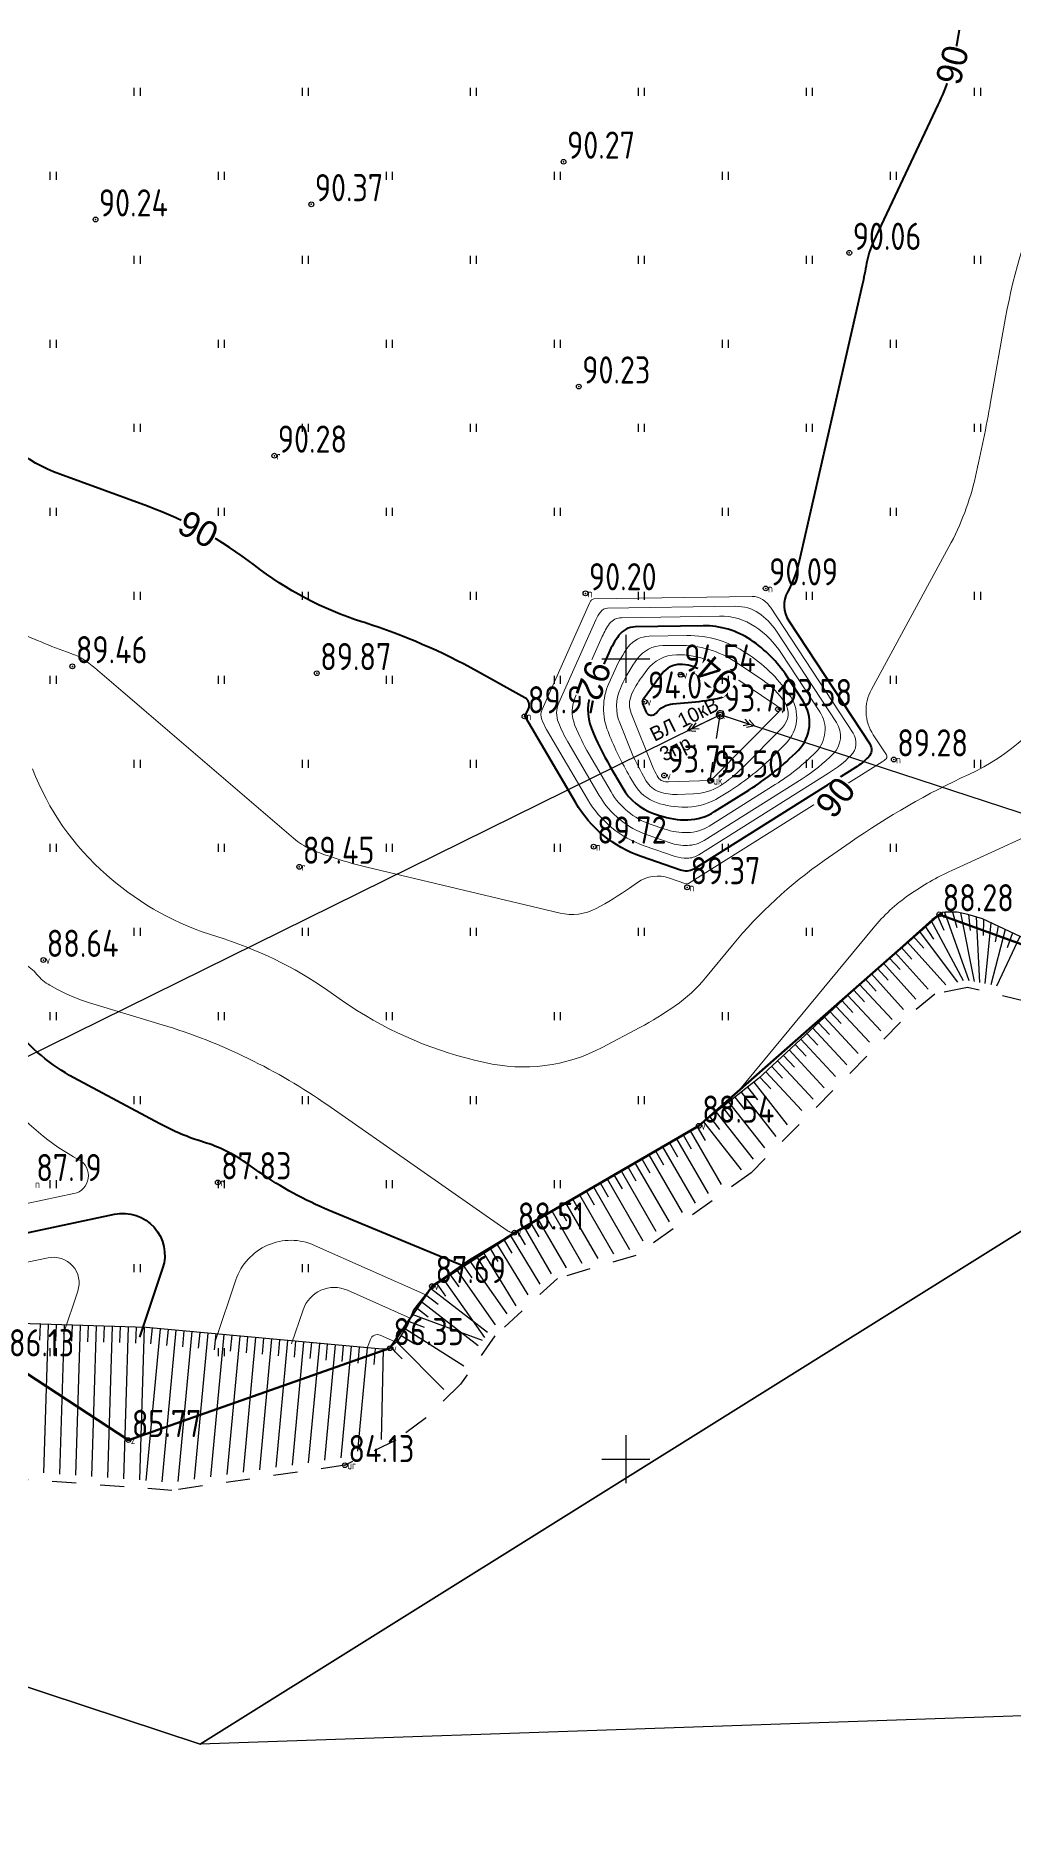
# Model space of a CAD drawing. Header units: metres. Extents: x 2284092 to 2335310, y 454860 to 483236.
# Drawn here: x 2284813.1 to 2284874.2, y 455177.8 to 455289 of the extents above; entities that cross this region are included whole.
import ezdxf

# ---------------------------------------------------------------- set-up
doc = ezdxf.new("R2010")
doc.units = ezdxf.units.M
doc.header["$PDMODE"] = 32
doc.header["$PDSIZE"] = 0.3
doc.linetypes.add('ЛИНИЯ_1.5-1.5', pattern=[3, 1.5, -1.5])
doc.linetypes.add('ЛЭП ВН', pattern=[0.002, 0.001, 0.001])
for name, color, linetype in [('-_линия', 7, 'Continuous'), ('0 @ 0.5', 7, 'Continuous'), ('b', 7, 'Continuous'), ('Eg.14_Ограждения', 7, 'Continuous'), ('Eg.14_Ограждения1', 7, 'Continuous'), ('INHABITED', 14, 'Continuous'), ('MUNICIPAL', 14, 'Continuous'), ('P', 94, 'Continuous'), ('Pr', 7, 'Continuous'), ('T', 7, 'Continuous'), ('КОД', 7, 'Continuous')]:
    doc.layers.add(name, color=color, linetype=linetype)
doc.styles.add('pragmai.shx2', font='pragmai.shx', dxfattribs={"height": 1.6})
doc.styles.get("Standard").update_dxf_attribs({"font": 'eskdu.shx'})
doc.styles.add('Рубленый (Р-131)', font='p131.ttf')
doc.linetypes.add('ЛИНИЯ_СВЯЗИ', pattern='A,4.5,[133,ltypeshp.shx,S=0.2,R=0,X=-0.2,Y=0],1e-05,[133,ltypeshp.shx,S=0.15,R=0,X=-0.15,Y=0],1e-05,[133,ltypeshp.shx,S=0.1,R=0,X=-0.1,Y=0],1e-05,[133,ltypeshp.shx,S=0.05,R=0,X=-0.05,Y=0],4.5,-2', length=11.00003)

# ---------------------------------------------------------------- blocks, each defined once
blk = doc.blocks.new('Нога жб')
at = {"color": 0, "linetype": 'Continuous', "flags": 128}
blk.add_lwpolyline([(0.3, 0), (0.29, 0.08), (0.26, 0.15), (0.21, 0.21), (0.15, 0.26), (0.08, 0.29), (0, 0.3), (-0.08, 0.29), (-0.15, 0.26), (-0.21, 0.21), (-0.26, 0.15), (-0.29, 0.08), (-0.3, 0), (-0.29, -0.08), (-0.26, -0.15), (-0.21, -0.21), (-0.15, -0.26), (-0.08, -0.29), (0, -0.3), (0.08, -0.29), (0.15, -0.26), (0.21, -0.21), (0.26, -0.15), (0.29, -0.08)], close=True, dxfattribs=at)
at = {"color": 0, "linetype": 'Continuous'}
blk.add_circle((0, 0), 0.03, dxfattribs=at)
blk = doc.blocks.new('Столб ЖБ')
at = {"color": 0, "linetype": 'Continuous', "flags": 128}
blk.add_lwpolyline([(0.5, 0), (0.48, 0.13), (0.43, 0.25), (0.35, 0.35), (0.25, 0.43), (0.13, 0.48), (0, 0.5), (-0.13, 0.48), (-0.25, 0.43), (-0.35, 0.35), (-0.43, 0.25), (-0.48, 0.13), (-0.5, 0), (-0.48, -0.13), (-0.43, -0.25), (-0.35, -0.35), (-0.25, -0.43), (-0.13, -0.48), (0, -0.5), (0.13, -0.48), (0.25, -0.43), (0.35, -0.35), (0.43, -0.25), (0.48, -0.13)], close=True, dxfattribs=at)
at = {"color": 0, "linetype": 'Continuous'}
blk.add_circle((0, 0), 0.05, dxfattribs=at)
blk = doc.blocks.new('ЛЭП ВН')
at = {"color": 0, "linetype": 'Continuous'}
for p, q in [((0, 4.5), (-0.5, 3.63)), ((0, 0.5), (0, 4.5)), ((0, 4.5), (0.5, 3.63)), ((0, 3.9), (-0.43, 3.15)), ((0, 3.9), (0.43, 3.15))]:
    blk.add_line(p, q, dxfattribs=at)
blk = doc.blocks.new('Крест сетки')
at = {"color": 72, "linetype": 'Continuous'}
for p, q in [((0, 3), (0, -3)), ((-3, 0), (3, 0))]:
    blk.add_line(p, q, dxfattribs=at)
blk = doc.blocks.new('Штриховка Луговая растительность')
at = {"color": 3, "linetype": 'Continuous'}
for p, q in [((-0.4, 1), (-0.4, 0)), ((0.4, 0), (0.4, 1))]:
    blk.add_line(p, q, dxfattribs=at)

msp = doc.modelspace()

# ---------------------------------------------------------------- linework, layer by layer
at = {"linetype": 'ЛЭП ВН'}
msp.add_line((2284855.9, 455246.52, 93.71), (2284794.01, 455215.96, 92.48), dxfattribs=at)
at = {"linetype": 'Continuous'}
for p, q in [((2284868.69, 455233.33), (2284869.23, 455232.49)), ((2284869.06, 455233.67), (2284871.07, 455229.91)), ((2284869.47, 455233.96), (2284869.87, 455233.05)), ((2284869.92, 455234.17), (2284871.42, 455229.9)), ((2284870.42, 455234.18), (2284870.68, 455233.22)), ((2284870.91, 455234.13), (2284871.76, 455229.85)), ((2284871.4, 455234.03), (2284871.52, 455233.03)), ((2284871.88, 455233.88), (2284872.1, 455229.79)), ((2284872.35, 455233.73), (2284872.33, 455232.73)), ((2284872.8, 455233.51), (2284872.44, 455229.72)), ((2284873.26, 455233.3), (2284873.08, 455232.32)), ((2284867.58, 455232.33), (2284870, 455229.64)), ((2284867.95, 455232.67), (2284868.62, 455231.92)), ((2284868.32, 455233), (2284870.73, 455229.81)), ((2284873.71, 455233.09), (2284872.8, 455229.64)), ((2284874.62, 455232.66), (2284873.15, 455229.55)), ((2284874.16, 455232.88), (2284873.82, 455231.94)), ((2284866.09, 455230.99), (2284868.12, 455228.74)), ((2284866.46, 455231.33), (2284867.13, 455230.59)), ((2284866.83, 455231.66), (2284868.89, 455229.37)), ((2284867.2, 455232), (2284867.87, 455231.25)), ((2284864.97, 455229.99), (2284865.64, 455229.25)), ((2284865.35, 455230.33), (2284867.35, 455228.1)), ((2284865.72, 455230.66), (2284866.39, 455229.92)), ((2284863.87, 455228.97), (2284865.93, 455226.76)), ((2284864.24, 455229.31), (2284864.92, 455228.58)), ((2284864.6, 455229.66), (2284866.63, 455227.47)), ((2284862.77, 455227.95), (2284863.46, 455227.22)), ((2284863.14, 455228.29), (2284865.22, 455226.05)), ((2284863.51, 455228.63), (2284864.19, 455227.9)), ((2284861.31, 455226.59), (2284861.99, 455225.86)), ((2284861.68, 455226.93), (2284863.81, 455224.63)), ((2284862.04, 455227.27), (2284862.72, 455226.54)), ((2284862.41, 455227.61), (2284864.52, 455225.34)), ((2284860.21, 455225.57), (2284862.4, 455223.21)), ((2284860.58, 455225.91), (2284861.26, 455225.18)), ((2284860.94, 455226.25), (2284863.11, 455223.92)), ((2284859.11, 455224.55), (2284859.79, 455223.81)), ((2284859.48, 455224.89), (2284861.7, 455222.5)), ((2284859.85, 455225.23), (2284860.53, 455224.5)), ((2284857.6, 455223.24), (2284858.22, 455222.45)), ((2284858, 455223.55), (2284860.09, 455220.89)), ((2284858.38, 455223.87), (2284859.06, 455223.13)), ((2284858.75, 455224.21), (2284860.99, 455221.79)), ((2284856.42, 455222.31), (2284858.67, 455219.46)), ((2284856.82, 455222.62), (2284857.44, 455221.83)), ((2284857.21, 455222.93), (2284859.38, 455220.17)), ((2284854.85, 455221.07), (2284857.21, 455218.07)), ((2284855.25, 455221.38), (2284855.86, 455220.6)), ((2284855.64, 455221.69), (2284857.96, 455218.74)), ((2284856.03, 455222), (2284856.65, 455221.22)), ((2284853.16, 455220.02), (2284855.15, 455216.59)), ((2284853.59, 455220.27), (2284854.09, 455219.4)), ((2284854.02, 455220.52), (2284855.96, 455217.17)), ((2284854.46, 455220.77), (2284854.96, 455219.91)), ((2284850.99, 455218.77), (2284851.5, 455217.9)), ((2284851.43, 455219.02), (2284853.51, 455215.41)), ((2284851.86, 455219.27), (2284852.36, 455218.4)), ((2284852.29, 455219.52), (2284854.33, 455216)), ((2284852.72, 455219.77), (2284853.23, 455218.9)), ((2284849.26, 455217.76), (2284849.77, 455216.9)), ((2284849.7, 455218.01), (2284851.88, 455214.24)), ((2284850.13, 455218.26), (2284850.63, 455217.4)), ((2284850.56, 455218.51), (2284852.7, 455214.83)), ((2284847.53, 455216.76), (2284848.03, 455215.89)), ((2284847.97, 455217.01), (2284850.22, 455213.11)), ((2284848.4, 455217.26), (2284848.9, 455216.4)), ((2284848.83, 455217.51), (2284851.07, 455213.65)), ((2284845.37, 455215.51), (2284847.26, 455212.25)), ((2284845.8, 455215.76), (2284846.3, 455214.89)), ((2284846.24, 455216.01), (2284848.25, 455212.54)), ((2284846.67, 455216.26), (2284847.17, 455215.39)), ((2284847.1, 455216.51), (2284849.24, 455212.83)), ((2284843.64, 455214.5), (2284845.33, 455211.58)), ((2284844.07, 455214.75), (2284844.57, 455213.89)), ((2284844.51, 455215), (2284846.27, 455211.96)), ((2284844.94, 455215.26), (2284845.44, 455214.39)), ((2284841.49, 455213.22), (2284842.01, 455212.36)), ((2284841.92, 455213.48), (2284843.87, 455210.26)), ((2284842.35, 455213.74), (2284842.87, 455212.88)), ((2284842.78, 455214), (2284844.63, 455210.94)), ((2284843.21, 455214.25), (2284843.71, 455213.39)), ((2284839.8, 455212.16), (2284840.38, 455211.34)), ((2284840.21, 455212.44), (2284842.57, 455209.07)), ((2284840.64, 455212.7), (2284841.16, 455211.85)), ((2284841.07, 455212.96), (2284843.12, 455209.57)), ((2284838.16, 455211.01), (2284838.74, 455210.19)), ((2284838.57, 455211.29), (2284841.16, 455207.6)), ((2284838.98, 455211.58), (2284839.56, 455210.76)), ((2284839.39, 455211.87), (2284841.83, 455208.39)), ((2284837.18, 455209.89), (2284840.78, 455207.11)), ((2284837.48, 455210.29), (2284838.27, 455209.68)), ((2284837.79, 455210.69), (2284841.36, 455207.93)), ((2284836.64, 455209.06), (2284841.02, 455207.43)), ((2284836.87, 455209.5), (2284837.66, 455208.89)), ((2284813.4, 455208.43), (2284813.37, 455207.43)), ((2284813.9, 455208.42), (2284813.62, 455199.14)), ((2284814.4, 455208.4), (2284814.37, 455207.4)), ((2284814.9, 455208.39), (2284814.62, 455199.07)), ((2284815.4, 455208.37), (2284815.37, 455207.37)), ((2284815.9, 455208.36), (2284815.62, 455198.99)), ((2284816.4, 455208.34), (2284816.37, 455207.34)), ((2284816.9, 455208.33), (2284816.62, 455198.92)), ((2284817.4, 455208.31), (2284817.37, 455207.31)), ((2284817.9, 455208.3), (2284817.62, 455198.85)), ((2284818.4, 455208.28), (2284818.37, 455207.28)), ((2284818.9, 455208.27), (2284818.61, 455198.77)), ((2284819.4, 455208.25), (2284819.37, 455207.25)), ((2284819.9, 455208.24), (2284819.61, 455198.7)), ((2284820.9, 455208.15), (2284820.02, 455198.67)), ((2284820.4, 455208.2), (2284820.31, 455207.2)), ((2284821.89, 455208.06), (2284821.02, 455198.59)), ((2284821.4, 455208.11), (2284821.3, 455207.11)), ((2284822.89, 455207.97), (2284822.02, 455198.6)), ((2284822.39, 455208.01), (2284822.3, 455207.02)), ((2284823.89, 455207.88), (2284823.04, 455198.74)), ((2284823.39, 455207.92), (2284823.29, 455206.93)), ((2284824.88, 455207.78), (2284824.06, 455198.89)), ((2284824.38, 455207.83), (2284824.29, 455206.83)), ((2284825.88, 455207.69), (2284825.07, 455199.04)), ((2284825.38, 455207.74), (2284825.29, 455206.74)), ((2284826.37, 455207.65), (2284826.28, 455206.65)), ((2284835.96, 455207.73), (2284836.81, 455207.2)), ((2284836.23, 455208.15), (2284839.88, 455205.84)), ((2284836.46, 455208.6), (2284837.4, 455208.25)), ((2284826.87, 455207.6), (2284826.09, 455199.19)), ((2284827.87, 455207.51), (2284827.11, 455199.34)), ((2284827.37, 455207.55), (2284827.28, 455206.56)), ((2284828.86, 455207.41), (2284828.13, 455199.49)), ((2284828.37, 455207.46), (2284828.27, 455206.46)), ((2284829.86, 455207.32), (2284829.15, 455199.63)), ((2284829.36, 455207.37), (2284829.27, 455206.37)), ((2284830.86, 455207.23), (2284830.16, 455199.78)), ((2284830.36, 455207.28), (2284830.26, 455206.28)), ((2284831.85, 455207.14), (2284831.18, 455199.93)), ((2284831.35, 455207.18), (2284831.26, 455206.19)), ((2284832.85, 455207.05), (2284832.2, 455200.08)), ((2284832.35, 455207.09), (2284832.26, 455206.1)), ((2284833.84, 455206.95), (2284833.24, 455200.49)), ((2284833.34, 455207), (2284833.25, 455206)), ((2284834.34, 455206.91), (2284834.25, 455205.91)), ((2284834.84, 455206.88), (2284834.71, 455201.23)), ((2284835.31, 455206.98), (2284836.02, 455206.27)), ((2284835.67, 455207.33), (2284838.62, 455204.36))]:
    msp.add_line(p, q, dxfattribs=at)
at = {"linetype": 'ЛИНИЯ_1.5-1.5', "elevation": 93.71}
msp.add_lwpolyline([(2284855.88, 455246.52), (2284855.24, 455242.39)], dxfattribs=at)
at = {"linetype": 'Continuous'}
msp.add_lwpolyline([(2284875.34, 455232.33), (2284872.28, 455233.76), (2284871.37, 455234.03), (2284870.71, 455234.18), (2284870.27, 455234.18), (2284869.98, 455234.18), (2284869.79, 455234.15), (2284869.58, 455234.04), (2284869.13, 455233.73), (2284864.73, 455229.77), (2284858.29, 455223.78), (2284854.51, 455220.8), (2284843.04, 455214.15), (2284840.23, 455212.45), (2284837.89, 455210.81), (2284836.73, 455209.32), (2284836.39, 455208.41), (2284835.78, 455207.44), (2284835.26, 455206.93), (2284834.95, 455206.88), (2284834.55, 455206.89), (2284820.04, 455208.23), (2284809.48, 455208.55)], dxfattribs=at)
at = {"color": 5, "linetype": 'ЛИНИЯ_1.5-1.5'}
msp.add_lwpolyline([(2284875, 455228.6), (2284871.35, 455229.48), (2284869.3, 455229.06), (2284867.17, 455227.3), (2284857.83, 455217.9), (2284850.63, 455212.73), (2284845.74, 455211.29), (2284841.82, 455207.71), (2284839.67, 455204.68), (2284837.47, 455202.53), (2284835.62, 455201.18), (2284832.45, 455199.62), (2284821.64, 455198.05), (2284805.56, 455199.23)], dxfattribs=at)
at = {"layer": 'Eg.14_Ограждения', "color": 42, "linetype": 'Continuous', "lineweight": 15, "ltscale": 0.5, "flags": 128}
for points, elevation in [([(2284993.12, 455527.16, 0), (2284998.27, 455531.3)], 85), ([(2285181.37, 455628.72, 0), (2285184.82, 455627.52)], 89.5), ([(2284773.48, 455375.5, 0), (2284774.12, 455375.55)], 86.5), ([(2284876.41, 455279.77, 0.066375), (2284873.73, 455271.34), (2284872.79, 455266.04, -0.01227), (2284871.85, 455261.4), (2284871.85, 455261.4, -0.068517), (2284870.19, 455257.01), (2284865.34, 455248.09, 0.276586), (2284865.46, 455245.26), (2284866.28, 455244.02, -0.354012), (2284866.26, 455243.77), (2284866.26, 455243.77, -0.057628), (2284866.01, 455243.57), (2284853.91, 455235.97, -0.13288), (2284853.83, 455235.94), (2284853.83, 455235.94, -0.091739), (2284853.74, 455235.95), (2284852.72, 455236.31, 0.240793), (2284850.73, 455236.03), (2284850.23, 455235.68, -0.031038), (2284848.15, 455234.41), (2284848.15, 455234.41, -0.182295), (2284845.89, 455234.12), (2284833.82, 455236.99, -0.020364), (2284831.85, 455237.55), (2284831.48, 455237.67, -0.027517), (2284830.3, 455238.12), (2284830.3, 455238.12, -0.070989), (2284829.24, 455238.8), (2284817.13, 455249.18, 0.01249), (2284816.36, 455249.81), (2284816.36, 455249.81, 0.077209), (2284815.5, 455250.28), (2284815.05, 455250.44, -0.012437), (2284813.24, 455251.16), (2284802.63, 455255.64, -0.019104)], 89.5), ([(2284877.51, 455248.29, -0.153823), (2284871.44, 455242.79), (2284871.44, 455242.79, 0.044877), (2284864.02, 455238.54), (2284862.4, 455237.41, 0.067823), (2284856.66, 455232.12), (2284854.98, 455230.08, -0.067339), (2284853.09, 455228.33), (2284853.09, 455228.33, -0.031039), (2284850.87, 455226.97), (2284848.52, 455225.73, -0.182294), (2284841.19, 455224.79), (2284840.55, 455224.94, -0.094264), (2284832.29, 455228.64), (2284831.38, 455229.28, 0.078873), (2284824.45, 455232.65), (2284824.45, 455232.65, -0.104736), (2284817.76, 455236.33), (2284817.56, 455236.51, -0.126047), (2284812.94, 455243.14)], 89), ([(2284857.11, 455223.07), (2284865.45, 455233.18, -0.067823), (2284867.7, 455235.26), (2284867.7, 455235.26, -0.044877), (2284870.36, 455236.78), (2284877.63, 455240.12, -0.007887), (2284883.68, 455242.78), (2284885.53, 455243.56, -0.138336), (2284888.01, 455243.87), (2284888.01, 455243.87, 0.109032), (2284890.53, 455244.04), (2284904.38, 455248.07, -0.117324), (2284906.42, 455248.17), (2284906.42, 455248.17, -0.179848), (2284908.11, 455247.16), (2284914.57, 455239.1)], 88.5), ([(2284790.59, 455211.12), (2284781.31, 455218.04, -0.143886), (2284780.06, 455219.7), (2284780.06, 455219.7, -0.177547), (2284780.04, 455221.74), (2284781.78, 455226.6, -0.102004), (2284783.17, 455228.87), (2284783.17, 455228.87, -0.105977), (2284785.35, 455230.39), (2284790.49, 455232.55, -0.190494), (2284792.31, 455232.59), (2284792.31, 455232.59, -0.022492), (2284794.1, 455231.83), (2284801.66, 455228.22, -0.15644), (2284807.51, 455222.71), (2284808.73, 455220.5, -0.185898), (2284809.17, 455217.37), (2284809.17, 455217.37, 0.093535), (2284809.02, 455214.04), (2284809.07, 455213.67, 0.433715), (2284811.39, 455212.05), (2284813.9, 455212.58, -0.579868), (2284815.76, 455210.5), (2284814.87, 455207.83)], 88.5), ([(2284842.96, 455214.1), (2284842.83, 455214.16, -0.053858), (2284842.59, 455214.29), (2284831.39, 455222.11, 0.078873), (2284821.04, 455227.14), (2284816.5, 455228.51, -0.049832), (2284814.5, 455229.35), (2284814.02, 455229.61, -0.102822), (2284813.21, 455230.29), (2284813.21, 455230.29, 0.109938), (2284812.39, 455230.95)], 88.5), ([(2284812.58, 455215.97), (2284815.52, 455216.59, 0.698488), (2284815.83, 455218.71), (2284815.83, 455218.71, -0.102822), (2284811.17, 455222.62)], 87.5), ([(2284837.51, 455210.26), (2284830.55, 455213.36, 0.442935), (2284825.64, 455211.2), (2284824.37, 455207.41)], 87.5), ([(2284836.53, 455208.8), (2284832.61, 455210.55, 0.442936), (2284829.84, 455209.33), (2284829.12, 455207.2)], 87), ([(2284835.55, 455207.35), (2284834.66, 455207.74, 0.442935), (2284834.04, 455207.47), (2284833.87, 455206.99)], 86.5)]:
    msp.add_lwpolyline(points, format="xyb", dxfattribs=dict(at, elevation=elevation))
at = {"layer": 'Eg.14_Ограждения', "color": 42, "linetype": 'Continuous', "lineweight": 40, "ltscale": 0.5, "flags": 128}
for points, elevation in [([(2285149.03, 455344.01, 0), (2285143.48, 455347.36)], 92), ([(2285173.89, 455628.54, 0), (2285177.8, 455627.17)], 90), ([(2284765.29, 455326.01, -0.000001), (2284763.78, 455328.74)], 86), ([(2284870.82, 455289.29), (2284870.61, 455288.11, -0.066329), (2284869.5, 455284.62), (2284865.46, 455276.05, 0.066375), (2284865.04, 455274.73), (2284865.04, 455274.73, -0.012271), (2284864.77, 455273.36), (2284860.83, 455256.12, -0.068518), (2284860.1, 455254.18), (2284860.1, 455254.18, 0.276587), (2284860.18, 455252.39), (2284865.24, 455244.69, -0.354007), (2284865.16, 455243.87), (2284865.16, 455243.87, -0.057633), (2284864.34, 455243.21), (2284854.24, 455236.87, -0.132871), (2284853.84, 455236.74), (2284853.84, 455236.74, -0.091747), (2284853.41, 455236.81), (2284850.95, 455237.66, -0.178975), (2284846.87, 455241.01), (2284843.74, 455246.37, -0.036442), (2284843.72, 455246.4), (2284843.72, 455246.4, -0.20349), (2284843.72, 455246.44), (2284843.92, 455246.88, 0.38872), (2284843.68, 455247.58), (2284840.74, 455249.21, 0.049545), (2284833.68, 455252.27), (2284833.51, 455252.32, -0.087497), (2284826.79, 455255.86), (2284826.79, 455255.86, 0.077208), (2284820.12, 455259.54), (2284814.63, 455261.54, -0.173697), (2284809.62, 455265.71)], 90), ([(2284787.63, 455213.06), (2284780.32, 455218.51, -0.143886), (2284779.33, 455219.82), (2284779.33, 455219.82, -0.177547), (2284779.32, 455221.43), (2284781.64, 455227.89, -0.102004), (2284782.6, 455229.47), (2284782.6, 455229.47, -0.105978), (2284784.12, 455230.53), (2284790.93, 455233.39, -0.190493), (2284791.94, 455233.41), (2284791.94, 455233.41, -0.022493), (2284792.94, 455232.99), (2284801.96, 455228.69, -0.15644), (2284808.55, 455222.48), (2284810.35, 455219.24, -0.185898), (2284810.61, 455217.3), (2284810.61, 455217.3, 0.093536), (2284810.52, 455215.24), (2284810.56, 455215.01, 0.433715), (2284811.99, 455214.01), (2284818.05, 455215.3, -0.579868), (2284821.06, 455211.93), (2284819.62, 455207.62)], 88), ([(2284839.82, 455212.07), (2284831.47, 455215.54, -0.05385), (2284827.1, 455217.94), (2284826.27, 455218.52, 0.078872), (2284823.62, 455219.81), (2284823.62, 455219.81, -0.049831), (2284820.88, 455220.95), (2284815.52, 455223.83, -0.102822), (2284811.77, 455226.98)], 88)]:
    msp.add_lwpolyline(points, format="xyb", dxfattribs=dict(at, elevation=elevation))
at = {"layer": 'Eg.14_Ограждения', "color": 42, "linetype": 'Continuous', "lineweight": 15, "ltscale": 0.5, "flags": 128}
for points, elevation in [([(2284864.06, 455243.97, 0.354004), (2284864.2, 455245.36), (2284859.03, 455253.23, 0.099601), (2284858.54, 455253.72), (2284858.54, 455253.72, 0.153236), (2284857.9, 455253.91), (2284848, 455253.75, 0.233735), (2284847.83, 455253.66), (2284847.83, 455253.66, 0.054236), (2284847.73, 455253.48), (2284844.77, 455246.84, 0.203468), (2284844.75, 455246.21), (2284844.75, 455246.21, 0.036465), (2284845.05, 455245.6), (2284847.6, 455241.24, 0.178975), (2284851.15, 455238.33), (2284853.09, 455237.66, 0.091738), (2284853.84, 455237.55), (2284853.84, 455237.55, 0.13288), (2284854.56, 455237.76), (2284862.67, 455242.86, 0.057636), (2284864.06, 455243.97)], 90.5), ([(2284862.96, 455244.08, 0.354005), (2284863.16, 455246.03), (2284859.37, 455251.79, 0.099599), (2284858.3, 455252.87), (2284858.3, 455252.87, 0.153237), (2284856.88, 455253.29), (2284848.86, 455253.17, 0.233741), (2284848.41, 455252.93), (2284848.41, 455252.93, 0.05423), (2284848.13, 455252.45), (2284845.81, 455247.25, 0.203469), (2284845.79, 455246.03), (2284845.79, 455246.03, 0.036464), (2284846.37, 455244.83), (2284848.34, 455241.47, 0.178975), (2284851.34, 455239.01), (2284852.76, 455238.51, 0.091738), (2284853.85, 455238.35), (2284853.85, 455238.35, 0.13288), (2284854.89, 455238.66), (2284861.01, 455242.51, 0.057634), (2284862.96, 455244.08)], 91), ([(2284861.87, 455244.18, 0.354005), (2284862.12, 455246.7), (2284859.72, 455250.35, 0.099597), (2284858.06, 455252.03), (2284858.06, 455252.03, 0.15324), (2284855.86, 455252.68), (2284849.73, 455252.58, 0.233746), (2284848.99, 455252.21), (2284848.99, 455252.21, 0.054225), (2284848.53, 455251.41), (2284846.85, 455247.66, 0.203468), (2284846.82, 455245.84), (2284846.82, 455245.84, 0.036466), (2284847.69, 455244.07), (2284849.08, 455241.69, 0.178974), (2284851.53, 455239.68), (2284852.43, 455239.37, 0.091742), (2284853.86, 455239.15), (2284853.86, 455239.15, 0.132877), (2284855.21, 455239.56), (2284859.34, 455242.16, 0.057635), (2284861.87, 455244.18)], 91.5), ([(2284860.01, 455244.74, 0.354004), (2284860.3, 455247.63), (2284860.3, 455247.63, 0.099598), (2284857.72, 455250.24), (2284857.57, 455250.34, 0.153238), (2284853.81, 455251.46), (2284851.45, 455251.42, 0.233743), (2284850.15, 455250.75), (2284850.15, 455250.75, 0.054228), (2284849.33, 455249.35), (2284848.94, 455248.47, 0.203467), (2284848.89, 455245.46), (2284848.93, 455245.34, 0.036467), (2284850.26, 455242.64), (2284850.55, 455242.15, 0.178974), (2284851.91, 455241.03), (2284851.91, 455241.03, 0.091738), (2284853.74, 455240.75), (2284853.87, 455240.75, 0.13288), (2284855.86, 455241.36), (2284856.48, 455241.75, 0.057635), (2284859.28, 455244)], 92.5), ([(2284859.78, 455245.72, 0.354005), (2284859.94, 455247.28), (2284859.94, 455247.28, 0.099598), (2284858.55, 455248.68), (2284856.91, 455249.78, 0.153239), (2284853.3, 455250.85), (2284852.31, 455250.84, 0.233743), (2284850.73, 455250.02), (2284850.73, 455250.02, 0.054228), (2284849.73, 455248.32), (2284849.66, 455248.16, 0.203467), (2284849.62, 455246), (2284850.31, 455244.29, 0.036467), (2284851.11, 455242.67), (2284851.28, 455242.37, 0.178975), (2284852.1, 455241.7), (2284852.1, 455241.7, 0.091739), (2284853.2, 455241.54), (2284854.23, 455241.57, 0.132879), (2284855.89, 455242.08), (2284855.89, 455242.08, 0.057634), (2284857.29, 455243.2)], 93), ([(2284851.96, 455242.7, -0.036468), (2284851.69, 455243.24), (2284850.33, 455246.61, -0.203466), (2284850.36, 455247.78), (2284850.36, 455247.78, -0.054229), (2284850.99, 455248.86), (2284851.31, 455249.3, -0.233745), (2284853.17, 455250.26), (2284853.34, 455250.26, -0.153237), (2284855.78, 455249.53), (2284859.38, 455247.12, -0.099595), (2284859.57, 455246.92), (2284859.57, 455246.92, -0.354008), (2284859.55, 455246.7), (2284855.49, 455242.6, -0.042178), (2284855.38, 455242.5), (2284855.34, 455242.47, 0.069049), (2284855.3, 455242.43), (2284855.3, 455242.43, -0.219908), (2284855.25, 455242.4), (2284852.66, 455242.32, -0.091737), (2284852.29, 455242.38), (2284852.29, 455242.38, -0.178977), (2284852.02, 455242.6)], 93.5), ([(2284853.49, 455248.88, 0.033828), (2284853.63, 455248.9), (2284853.63, 455248.9, 0.65695), (2284853.64, 455248.96), (2284853.53, 455249.04, 0.15324), (2284853.43, 455249.07), (2284853.43, 455249.07, 0.233741), (2284853.34, 455249.02), (2284853.3, 455248.96, 0.646713), (2284853.35, 455248.87)], 94.5)]:
    msp.add_lwpolyline(points, format="xyb", close=True, dxfattribs=dict(at, elevation=elevation))
at = {"layer": 'Eg.14_Ограждения', "color": 42, "linetype": 'Continuous', "lineweight": 40, "ltscale": 0.5, "flags": 128}
for points, elevation in [([(2284860.77, 455244.29, 0.354005), (2284861.07, 455247.37), (2284860.06, 455248.92, 0.099597), (2284857.81, 455251.19), (2284857.81, 455251.19, 0.153238), (2284854.84, 455252.07), (2284850.59, 455252, 0.233743), (2284849.57, 455251.48), (2284849.57, 455251.48, 0.054228), (2284848.93, 455250.38), (2284847.9, 455248.06, 0.203467), (2284847.85, 455245.65), (2284847.85, 455245.65, 0.036466), (2284849.01, 455243.3), (2284849.81, 455241.92, 0.178975), (2284851.72, 455240.35), (2284852.11, 455240.22, 0.091741), (2284853.87, 455239.95), (2284853.87, 455239.95, 0.132877), (2284855.54, 455240.46), (2284857.68, 455241.81, 0.057636), (2284860.77, 455244.29)], 92), ([(2284851.25, 455246.71, 0.578315), (2284851.89, 455246.62), (2284851.89, 455246.62, -0.208086), (2284852.94, 455247.2), (2284854.12, 455247.3, 0.033821), (2284855.96, 455247.59), (2284855.96, 455247.59, 0.656951), (2284856.09, 455248.32), (2284854.66, 455249.29, 0.153238), (2284853.38, 455249.66), (2284853.38, 455249.66, 0.233745), (2284852.28, 455249.09), (2284851.14, 455247.56, 0.054233), (2284851.05, 455247.4), (2284851.05, 455247.4, 0.203461), (2284851.05, 455247.22)], 94)]:
    msp.add_lwpolyline(points, format="xyb", close=True, dxfattribs=dict(at, elevation=elevation))
at = {"layer": 'P'}
for p in [(2284828.04, 455262.7, 90.28), (2284858.74, 455254.41, 90.09), (2284847.48, 455254.1, 90.2), (2284853.43, 455249.02, 94.54), (2284843.67, 455246.41, 89.97), (2284851.17, 455247.33, 94.09), (2284855.9, 455246.52, 93.71), (2284859.51, 455246.86, 93.58), (2284866.74, 455243.72, 89.28), (2284852.39, 455242.72, 93.75), (2284855.31, 455242.4, 93.5), (2284847.99, 455238.27, 89.72), (2284829.6, 455237.01, 89.45), (2284853.83, 455235.73, 89.37), (2284869.58, 455234.04, 88.28), (2284813.61, 455231.19, 88.64), (2284854.56, 455220.83, 88.54), (2284824.51, 455217.29, 87.83), (2284843.04, 455214.15, 88.51), (2284837.89, 455210.81, 87.69), (2284835.26, 455206.93, 86.35), (2284818.92, 455201.19, 85.77), (2284832.45, 455199.62, 84.12)]:
    msp.add_point(p, dxfattribs=at)
at = {"layer": 'Pr'}
for p in [(2284846.11, 455281.07, 90.27), (2284830.35, 455278.41, 90.37), (2284816.87, 455277.46, 90.24), (2284863.96, 455275.38, 90.06), (2284847.06, 455267.02, 90.23), (2284815.42, 455249.54, 89.47), (2284830.69, 455249.11, 89.87)]:
    msp.add_point(p, dxfattribs=at)

# ---------------------------------------------------------------- block references
at = {"layer": '0 @ 0.5', "linetype": 'Continuous', "xscale": 0.5, "yscale": 0.5, "zscale": 0.5}
for p in [(2284819.47, 455285.19), (2284829.97, 455285.19), (2284840.47, 455285.19), (2284850.97, 455285.19), (2284861.47, 455285.19), (2284814.22, 455279.94), (2284824.72, 455279.94), (2284835.22, 455279.94), (2284845.72, 455279.94), (2284856.22, 455279.94), (2284866.72, 455279.94), (2284819.47, 455274.69), (2284829.97, 455274.69), (2284840.47, 455274.69), (2284850.97, 455274.69), (2284861.47, 455274.69), (2284871.97, 455274.69), (2284814.22, 455269.44), (2284824.72, 455269.44), (2284835.22, 455269.44), (2284845.72, 455269.44), (2284856.22, 455269.44), (2284866.72, 455269.44), (2284819.47, 455264.19), (2284829.97, 455264.19), (2284840.47, 455264.19), (2284850.97, 455264.19), (2284861.47, 455264.19), (2284871.97, 455264.19), (2284814.22, 455258.94), (2284835.22, 455258.94), (2284845.72, 455258.94), (2284856.22, 455258.94), (2284866.72, 455258.94), (2284819.47, 455253.69), (2284829.97, 455253.69), (2284840.47, 455253.69), (2284850.97, 455253.69), (2284861.47, 455253.69), (2284871.97, 455253.69), (2284814.22, 455248.44), (2284824.72, 455248.44), (2284835.22, 455248.44), (2284845.72, 455248.44), (2284866.72, 455248.44), (2284819.47, 455243.19), (2284829.97, 455243.19), (2284840.47, 455243.19), (2284850.97, 455243.19), (2284871.97, 455243.19), (2284814.22, 455237.94), (2284824.72, 455237.94), (2284835.22, 455237.94), (2284845.72, 455237.94), (2284856.22, 455237.94), (2284866.72, 455237.94), (2284819.47, 455232.69), (2284829.97, 455232.69), (2284840.47, 455232.69), (2284850.97, 455232.69), (2284861.47, 455232.69), (2284814.22, 455227.44), (2284824.72, 455227.44), (2284835.22, 455227.44), (2284845.72, 455227.44), (2284856.22, 455227.44), (2284819.47, 455222.19), (2284829.97, 455222.19), (2284840.47, 455222.19), (2284850.97, 455222.19), (2284814.22, 455216.94), (2284824.72, 455216.94), (2284835.22, 455216.94), (2284845.72, 455216.94), (2284819.47, 455211.69), (2284829.97, 455211.69), (2284814.22, 455206.44), (2284824.72, 455206.44)]:
    msp.add_blockref('Штриховка Луговая растительность', p, dxfattribs=at)
at = {"layer": '0 @ 0.5', "linetype": 'ЛИНИЯ_1.5-1.5', "xscale": 0.5, "yscale": 0.5, "zscale": 0.5}
for rotation in [116.2821920118386, 251.8649023733133]:
    msp.add_blockref('ЛЭП ВН', (2284855.9, 455246.52, 93.71), dxfattribs=dict(at, rotation=rotation))
for name, p in [('Столб ЖБ', (2284855.9, 455246.52, 93.71)), ('Нога жб', (2284855.25, 455242.4, 93.5)), ('Крест сетки', (2284850, 455200))]:
    msp.add_blockref(name, p, dxfattribs=at)

# ---------------------------------------------------------------- texts
at = {"linetype": 'ЛИНИЯ_СВЯЗИ', "style": 'Рубленый (Р-131)'}
msp.add_text('3пр.', height=0.9, rotation=26.2822, dxfattribs=at).set_placement((2284852.39, 455243.57, 93.61))
at = {"layer": 'T'}
for s, p in [('90.27', (2284846.33, 455281.26, 90.27)), ('90.37', (2284830.57, 455278.6, 90.37)), ('90.24', (2284817.08, 455277.65, 90.24)), ('90.06', (2284864.18, 455275.56, 90.06)), ('90.23', (2284847.28, 455267.21, 90.23)), ('90.28', (2284828.26, 455262.89, 90.28)), ('90.20', (2284847.7, 455254.29, 90.2)), ('90.09', (2284858.96, 455254.6, 90.09)), ('89.46', (2284815.64, 455249.73, 89.47)), ('89.87', (2284830.91, 455249.3, 89.87)), ('94.54', (2284853.65, 455249.21, 94.54)), ('94.09', (2284851.39, 455247.52, 94.09)), ('89.97', (2284843.88, 455246.6, 89.97)), ('93.71', (2284856.12, 455246.71, 93.71)), ('93.58', (2284859.73, 455247.05, 93.58)), ('89.28', (2284866.96, 455243.91, 89.28)), ('93.75', (2284852.6, 455242.9, 93.75)), ('93.50', (2284855.52, 455242.59, 93.5)), ('89.72', (2284848.21, 455238.46, 89.72)), ('89.45', (2284829.82, 455237.2, 89.45)), ('89.37', (2284854.04, 455235.92, 89.37)), ('88.28', (2284869.8, 455234.23, 88.28)), ('88.64', (2284813.82, 455231.38, 88.64)), ('88.54', (2284854.78, 455221.02, 88.54)), ('87.19', (2284813.17, 455217.37, 87.19)), ('87.83', (2284824.72, 455217.48, 87.83)), ('88.51', (2284843.25, 455214.34, 88.51)), ('87.69', (2284838.11, 455211, 87.69)), ('86.35', (2284835.48, 455207.12, 86.35)), ('86.13', (2284811.46, 455206.42, 86.13)), ('85.77', (2284819.14, 455201.38, 85.77)), ('84.13', (2284832.67, 455199.81, 84.12))]:
    msp.add_text(s, height=1.7, dxfattribs=at).set_placement(p)
at = {"layer": 'КОД'}
for s, p in [('r', (2284828.19, 455262.45, 90.28)), ('r', (2284828.19, 455262.45, 90.28)), ('n', (2284858.89, 455254.16, 90.09)), ('n', (2284858.89, 455254.16, 90.09)), ('n', (2284847.63, 455253.85, 90.2)), ('n', (2284847.63, 455253.85, 90.2)), ('v', (2284853.58, 455248.77, 94.54)), ('v', (2284851.32, 455247.08, 94.09)), ('v', (2284851.32, 455247.08, 94.09)), ('l', (2284856.05, 455246.27, 93.71)), ('l', (2284856.05, 455246.27, 93.71)), ('v', (2284859.66, 455246.61, 93.58)), ('v', (2284859.66, 455246.61, 93.58)), ('n', (2284843.81, 455246.16, 89.97)), ('n', (2284843.81, 455246.16, 89.97)), ('n', (2284866.89, 455243.47, 89.28)), ('n', (2284866.89, 455243.47, 89.28)), ('v', (2284852.54, 455242.46, 93.75)), ('v', (2284852.54, 455242.46, 93.75)), ('uk', (2284855.46, 455242.15, 93.5)), ('uk', (2284855.46, 455242.15, 93.5)), ('n', (2284848.14, 455238.02, 89.72)), ('n', (2284848.14, 455238.02, 89.72)), ('r', (2284829.75, 455236.76, 89.45)), ('r', (2284829.75, 455236.76, 89.45)), ('n', (2284853.98, 455235.48, 89.37)), ('n', (2284853.98, 455235.48, 89.37)), ('v', (2284869.73, 455233.79, 88.28)), ('v', (2284869.73, 455233.79, 88.28)), ('v', (2284813.76, 455230.94, 88.64)), ('v', (2284813.76, 455230.94, 88.64)), ('v', (2284854.71, 455220.58, 88.54)), ('v', (2284854.71, 455220.58, 88.54)), ('n', (2284813.1, 455216.93, 87.19)), ('n', (2284813.1, 455216.93, 87.19)), ('r', (2284824.66, 455217.04, 87.83)), ('r', (2284824.66, 455217.04, 87.83)), ('v', (2284843.19, 455213.9, 88.51)), ('v', (2284843.19, 455213.9, 88.51)), ('v', (2284838.04, 455210.56, 87.69)), ('v', (2284838.04, 455210.56, 87.69)), ('v', (2284835.41, 455206.68, 86.35)), ('v', (2284835.41, 455206.68, 86.35)), ('z', (2284819.07, 455200.94, 85.77)), ('z', (2284819.07, 455200.94, 85.77)), ('ur', (2284832.6, 455199.37, 84.13)), ('ur', (2284832.6, 455199.37, 84.13))]:
    msp.add_text(s, height=0.5, dxfattribs=at).set_placement(p)

# ---------------------------------------------------------------- next in the draw order: texts
at = {"layer": 'Eg.14_Ограждения1', "color": 42, "char_height": 1.6, "attachment_point": 5, "style": 'pragmai.shx2', "bg_fill": 3, "box_fill_scale": 1, "bg_fill_color": 1, "bg_fill_transparency": 0}
for s, insert, rotation in [('90', (2284870.4, 455287.12), 75.7872), ('90', (2284823.28, 455258.1), 332.374), ('92', (2284847.97, 455248.65), 250.7586), ('94', (2284855.72, 455248.98), 139.2421), ('90', (2284863.1, 455241.35), 51.2351)]:
    msp.add_mtext(s, dxfattribs=dict(at, insert=insert, rotation=rotation))

# ---------------------------------------------------------------- next in the draw order: linework, layer by layer
at = {"layer": '-_линия', "color": 1, "lineweight": 100}
msp.add_lwpolyline([(2285071.28, 455267.2), (2285046.92, 455267.98), (2285012.84, 455267.45), (2284996.09, 455255.67), (2284976.61, 455248.23), (2284960.24, 455245.56), (2284945.14, 455238.37), (2284932, 455245.2), (2284920.67, 455243.73), (2284909.71, 455235.41), (2284895.92, 455225.66), (2284884.77, 455228.53), (2284869.58, 455234.04), (2284854.56, 455220.83), (2284843.04, 455214.15), (2284837.89, 455210.81), (2284835.26, 455206.93), (2284818.92, 455201.19), (2284811.25, 455206.23)], dxfattribs=at)
at = {"linetype": 'ЛЭП ВН'}
msp.add_line((2284931.43, 455221.78), (2284855.9, 455246.52, 93.71), dxfattribs=at)
at = {"layer": 'b', "linetype": 'Continuous'}
msp.add_lwpolyline([(2285114.02, 455058.1), (2284983.5, 455138.35), (2284998.45, 455180.15), (2284961.97, 455189.6), (2284946.24, 455149.09), (2284930.42, 455155.69), (2284937.82, 455171.5), (2284886.26, 455184.36), (2284823.4, 455182.2), (2284675.73, 455231), (2284668.62, 455235.02), (2284650.33, 455245.35), (2284617.86, 455267.43)], dxfattribs=at)
at = {"layer": 'INHABITED', "linetype": 'Continuous'}
for points in [[(2284617.86, 455267.43), (2284650.33, 455245.35), (2284668.62, 455235.02), (2284675.73, 455231), (2284823.4, 455182.2), (2284917.2, 455240.8), (2285097.4, 455254.7)], [(2284620.18, 455265.11), (2284650.33, 455245.35), (2284657.53, 455241.28), (2284675.73, 455231), (2284823.4, 455182.2), (2284917.2, 455240.8), (2285097.4, 455254.7)], [(2284620.18, 455265.11), (2284650.33, 455245.35), (2284657.53, 455241.28), (2284675.73, 455231), (2284823.4, 455182.2), (2284917.2, 455240.8), (2285097.4, 455254.7)]]:
    msp.add_lwpolyline(points, dxfattribs=at)
at = {"layer": 'MUNICIPAL', "linetype": 'Continuous'}
for points in [[(2284617.86, 455267.43), (2284650.33, 455245.35), (2284668.62, 455235.02), (2284675.73, 455231), (2284823.4, 455182.2), (2284917.2, 455240.8), (2285097.4, 455254.7)], [(2285097.4, 455254.7), (2284917.2, 455240.8), (2284823.4, 455182.2), (2284675.73, 455231), (2284668.62, 455235.02), (2284650.33, 455245.35), (2284617.86, 455267.43)], [(2284617.86, 455267.43), (2284650.33, 455245.35), (2284668.62, 455235.02), (2284675.73, 455231), (2284823.4, 455182.2), (2284917.2, 455240.8), (2285097.4, 455254.7)], [(2285097.4, 455254.7), (2284917.2, 455240.8), (2284823.4, 455182.2), (2284675.73, 455231), (2284668.62, 455235.02), (2284650.33, 455245.35), (2284617.86, 455267.43)]]:
    msp.add_lwpolyline(points, dxfattribs=at)

# ---------------------------------------------------------------- next in the draw order: block references
at = {"layer": '0 @ 0.5', "linetype": 'Continuous', "xscale": 0.5, "yscale": 0.5, "zscale": 0.5}
for p in [(2284871.97, 455285.19), (2284824.72, 455258.94), (2284856.22, 455248.44), (2284861.47, 455243.19)]:
    msp.add_blockref('Штриховка Луговая растительность', p, dxfattribs=at)
at = {"layer": '0 @ 0.5', "linetype": 'ЛИНИЯ_1.5-1.5', "xscale": 0.5, "yscale": 0.5, "zscale": 0.5}
msp.add_blockref('Крест сетки', (2284850, 455250), dxfattribs=at)

# ---------------------------------------------------------------- next in the draw order: texts
at = {"linetype": 'ЛИНИЯ_СВЯЗИ', "style": 'Рубленый (Р-131)'}
msp.add_text('ВЛ 10кВ', height=0.9, rotation=26.2822, dxfattribs=at).set_placement((2284851.79, 455244.82, 93.61))
at = {"layer": 'КОД'}
msp.add_text('v', height=0.5, dxfattribs=at).set_placement((2284853.58, 455248.77, 94.54))

doc.saveas('drawing.dxf')
